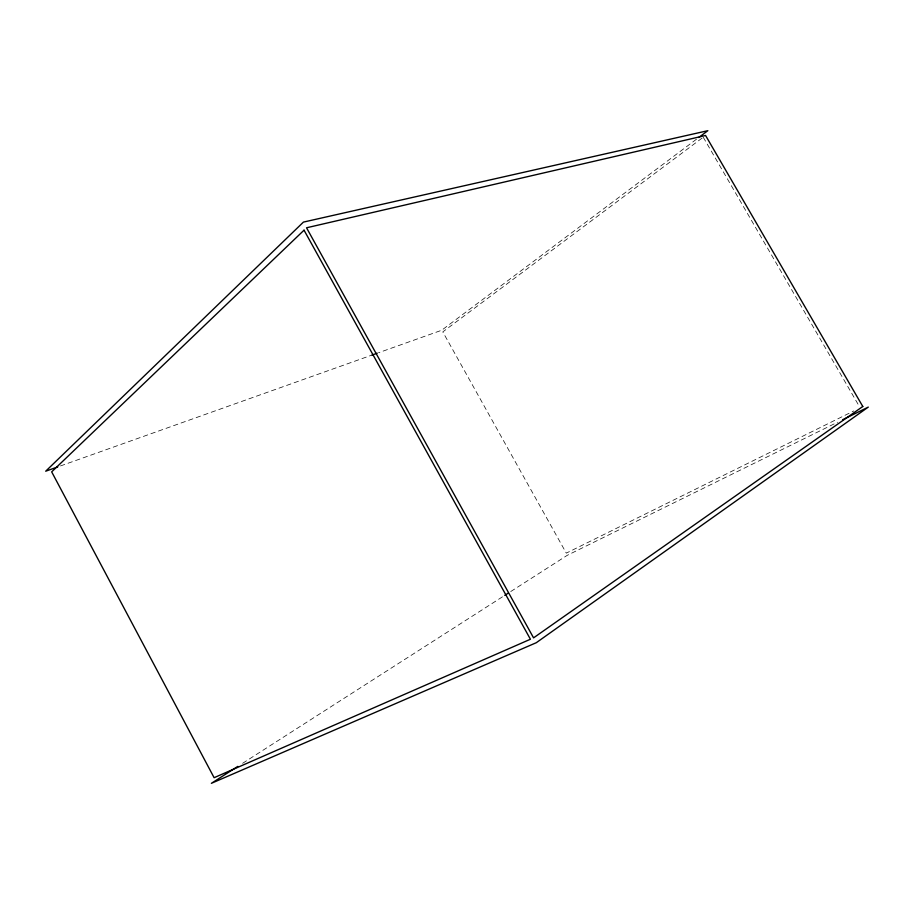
<?xml version="1.0" encoding="UTF-8"?>
<svg xmlns="http://www.w3.org/2000/svg" width="914" height="914" viewBox="0 0 914 914"><rect width="100%" height="100%" fill="white"/><g stroke="black" fill="none" stroke-linecap="round" stroke-linejoin="round"><path stroke-width="0.69" stroke-dasharray="4.57 3.43" d="M696.434 139.248L441.645 330.274L378.556 352.724M702.089 138.083L442.799 331.896L566.292 553.13L853.745 410.969M242.633 763.293L503.534 596.145M510.755 591.529L567.263 555.324L837.555 422.234M60.461 465.946L371.849 355.112M703.232 137.226L859.423 406.581"/><path stroke-width="1.37" d="M698.719 137.534L707.859 130.679L303.425 222.102L45.7 471.201L57.776 466.905M237.823 766.378L211.374 783.321L536.278 642.713L868.3 407.096L842.685 419.709M504.745 595.38L508.344 593.072M371.849 355.112L377.219 353.204M304.042 230.179L51.675 471.864L214.116 777.7L530.417 639.24L304.042 230.179M862.793 406.49L533.559 637.858L306.533 227.792L705.574 135.478L862.793 406.49"/></g></svg>
